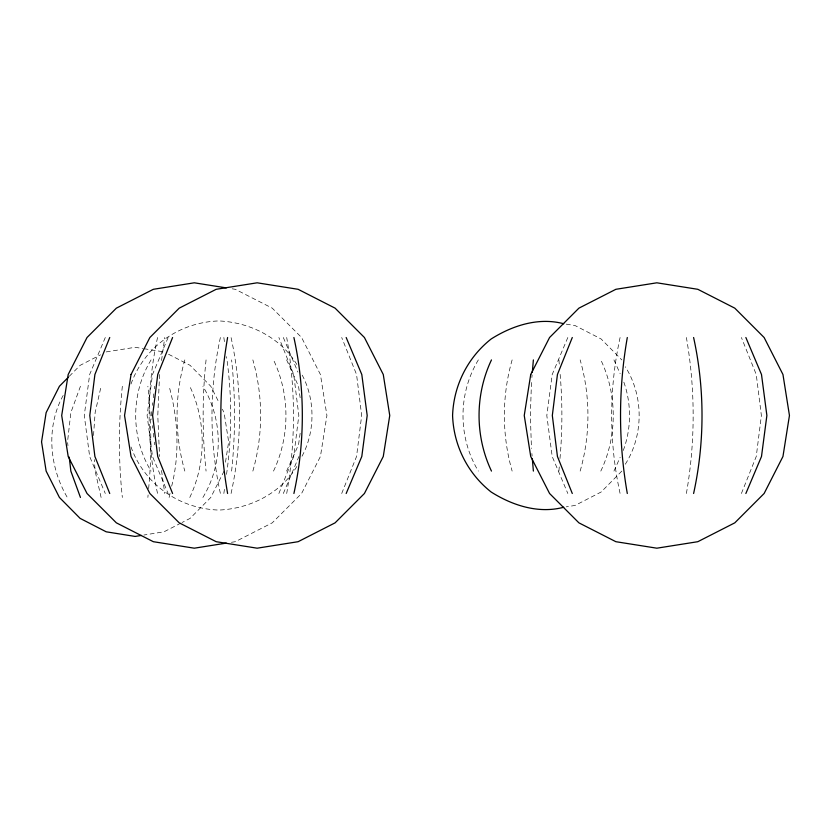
<?xml version="1.0" encoding="UTF-8"?>
<svg xmlns="http://www.w3.org/2000/svg" width="831" height="831" viewBox="0 0 831 831"><rect width="100%" height="100%" fill="white"/><g stroke="black" fill="none" stroke-linecap="round" stroke-linejoin="round"><path stroke-width="0.62" stroke-dasharray="4.16 3.12" d="M159.573 374.501L157.786 415.5L159.573 456.499M93.519 435.506L95.129 412.643L101.102 386.28M122.344 386.28C118.438 423.208 118.438 460.519 122.344 497.447M147.876 497.447L148.095 494.944M148.624 488.659C151.938 454.63 151.367 420.268 147.876 386.28M206.067 359.916C202.172 396.844 202.172 434.156 206.067 471.084M231.61 471.084C235.505 434.156 235.505 396.844 231.61 359.916M531.456 382.509L530.365 415.5L531.456 448.491M531.882 377.492L532.1 374.978M558.91 471.084L559.45 464.809M559.98 458.535C562.514 429.939 562.514 401.061 559.98 372.465M151.689 411.688L151.689 419.312M152.416 405.331L152.696 402.796M153.278 397.717L153.704 393.904M154.286 388.815L154.566 386.28M161.546 360.467L164.767 337.511M223.851 493.489L224.744 487.111M226.531 474.356C232.119 435.454 232.119 395.546 226.531 356.644M286.695 493.489C295.711 441.988 295.711 389.012 286.695 337.511M300.147 433.283L298.537 444.72L286.633 471.084M686.385 493.489C695.402 441.988 695.402 389.012 686.385 337.511M225.481 462.192L228.67 441.863L224.09 412.643L222.355 409.205M157.547 337.511C146.339 388.742 146.339 442.258 157.547 493.489M220.392 337.511C209.183 388.742 209.183 442.258 220.392 493.489M231.07 493.489C242.278 442.258 242.278 388.742 231.07 337.511M620.092 337.511C608.874 388.742 608.874 442.258 620.092 493.489M184.825 359.916C174.468 396.065 174.468 434.935 184.825 471.084M169.119 497.447L170.262 492.43M171.674 486.156C179.963 453.446 178.063 418.647 169.119 386.28M252.853 471.084C263.209 434.935 263.209 396.065 252.853 359.916M512.135 359.916C501.779 396.065 501.779 434.935 512.135 471.084M580.152 471.084C590.519 434.935 590.519 396.065 580.152 359.916M80.441 386.28L70.843 412.643L67.529 441.863L67.965 445.676M189.78 497.447C206.337 462.628 206.337 421.099 189.78 386.28M273.513 471.084C290.071 436.265 290.071 394.735 273.513 359.916M600.813 471.084C617.381 436.265 617.381 394.735 600.813 359.916M278.873 493.489L293.717 456.499L298.828 415.5L293.717 374.501L278.873 337.511M341.707 493.489L356.551 456.499L361.672 415.5L356.551 374.501L341.707 337.511M741.408 493.489L756.252 456.499L761.373 415.5L756.252 374.501L741.408 337.511M105.288 337.511L89.655 374.501L84.274 415.5L89.655 456.499L105.288 493.489M168.132 337.511L152.499 374.501L147.118 415.5L152.499 456.499L168.132 493.489M283.329 493.489L298.952 456.499M567.822 337.511L552.2 374.501L546.808 415.5L552.2 456.499L567.822 493.489M63.166 395.442C45.736 427.03 49.361 466.866 67.311 497.447M151.045 359.916C130.581 393.645 130.581 437.355 151.045 471.084M202.909 497.447C223.362 463.719 223.362 420.008 202.909 386.28M478.344 359.916C457.891 393.645 457.891 437.355 478.344 471.084M613.943 471.084L620.155 457.33M623.26 450.454C631.581 428.474 631.581 402.526 623.26 380.546M131.018 383.984C144.49 346.579 179.278 322.231 218.833 320.932C249.84 322.241 280.618 337.604 296.844 364.497M224.09 471.084L210.794 497.447L190.102 518.378L182.166 522.46M296.844 466.503C280.618 493.396 249.84 508.759 218.833 510.068C179.278 508.769 144.49 484.421 131.018 447.016M302.037 456.188C315.292 431.632 315.292 399.368 302.037 374.812M625.307 464.207C643.755 435.184 643.755 395.816 625.307 366.793M69.316 376.266L80.119 365.349L100.53 354.837M621.837 471.084L601.135 492.014L575.052 505.445L566.254 506.848M181.033 523.042L164.019 531.809L143.908 535.029M106.202 351.918L135.11 347.296L142.652 348.501M231.444 542.3L235.287 541.698L272.246 522.844L301.591 493.489L320.423 456.499L326.915 415.5L320.423 374.501L301.591 337.511L272.246 308.156L235.287 289.302L231.444 288.7M566.254 324.152L575.052 325.555L601.135 338.986L621.837 359.916M143.908 348.698L164.019 351.918M168.558 354.255L190.102 365.349L210.794 386.28L218.885 402.318M613.943 359.916L620.155 373.67M286.633 359.916L298.537 386.28L300.147 397.717M283.329 337.511L297.945 372.111M101.102 497.447L95.129 471.084L94.319 459.647M223.851 337.511L224.744 343.889M161.546 470.533L164.767 493.489M152.416 425.669L152.696 428.204M153.278 433.283L153.704 437.096M154.286 442.185L154.566 444.72M558.91 359.916L559.45 366.191M531.882 453.508L532.1 456.022"/><path stroke-width="1.25" d="M532.307 372.465L533.377 359.916M227.601 337.511C218.584 389.012 218.584 441.988 227.601 493.489M627.301 337.511C618.285 389.012 618.285 441.988 627.301 493.489M293.904 493.489C305.122 442.258 305.122 388.742 293.904 337.511M693.605 493.489C704.813 442.258 704.813 388.742 693.605 337.511M491.474 359.916C474.917 394.735 474.917 436.265 491.474 471.084M109.744 337.511L94.9 374.501L89.79 415.5L94.9 456.499L109.744 493.489M172.588 337.511L157.745 374.501L152.624 415.5L157.745 456.499L172.588 493.489M572.289 337.511L557.435 374.501L552.324 415.5L557.435 456.499L572.289 493.489M346.174 493.489L361.797 456.499L367.188 415.5L361.797 374.501L346.174 337.511M745.864 493.489L761.497 456.499L766.878 415.5L761.497 374.501L745.864 337.511M68.412 377.181L59.417 386.28L46.131 412.643L41.55 441.863L46.131 471.084L59.417 497.447L80.119 518.378L106.202 531.809L135.11 536.431L141.395 535.424M563.74 507.253C538.623 513.942 512.509 505.518 491.152 492.014C467.614 473.421 453.622 445.447 452.583 415.5C453.622 385.553 467.614 357.579 491.152 338.986C512.509 325.482 538.623 317.058 563.74 323.747M226.323 543.11L194.309 548.19L153.33 541.698L116.361 522.844L87.026 493.489L68.194 456.499L61.702 415.5L68.194 374.501L87.026 337.511L116.361 308.156L153.33 289.302L194.309 282.81L226.323 287.89M80.441 497.447L70.843 471.084L69.253 457.112M532.307 458.535L533.377 471.084M131.038 374.501L124.546 415.5L131.038 456.499L149.871 493.489L179.205 522.844L216.174 541.698L257.153 548.19L298.121 541.698L335.09 522.844L364.425 493.489L383.268 456.499L389.749 415.5L383.268 374.501L364.425 337.511L335.09 308.156L298.121 289.302L257.153 282.81L216.174 289.302L179.205 308.156L149.871 337.511L131.038 374.501M530.729 374.501L524.247 415.5L530.729 456.499L549.571 493.489L578.906 522.844L615.864 541.698L656.843 548.19L697.822 541.698L734.791 522.844L764.125 493.489L782.958 456.499L789.45 415.5L782.958 374.501L764.125 337.511L734.791 308.156L697.822 289.302L656.843 282.81L615.864 289.302L578.906 308.156L549.571 337.511L530.729 374.501"/></g></svg>
